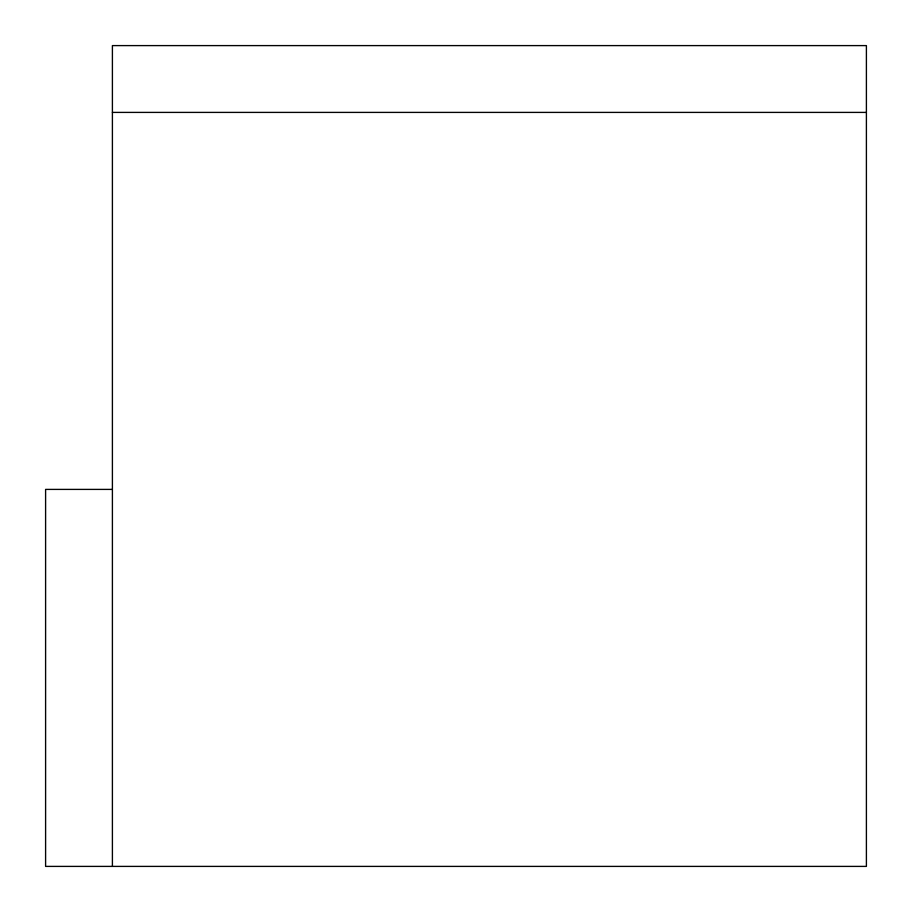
<?xml version="1.0" encoding="UTF-8"?>
<svg xmlns="http://www.w3.org/2000/svg" width="912" height="912" viewBox="0 0 912 912"><rect width="100%" height="100%" fill="white"/><g stroke="black" fill="none" stroke-linecap="round" stroke-linejoin="round"><path stroke-width="1.37" d="M112.404 112.404L866.4 112.404M112.404 489.402L45.6 489.402L45.6 866.4L866.4 866.4L866.4 45.6L112.404 45.6L112.404 866.4"/></g></svg>
